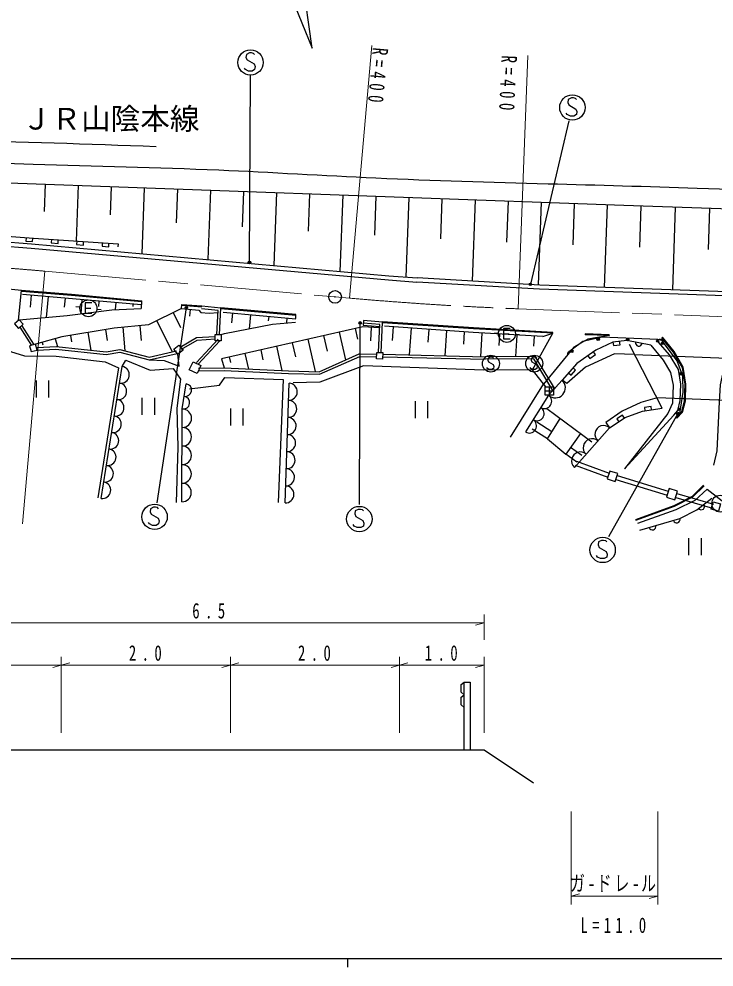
# Model space of a CAD drawing. Units: millimetres, scale not verified. Extents: x 40000 to 680000, y 20000 to 380000.
# Drawn here: x 129147 to 211355, y 204000 to 316145 of the extents above; entities that cross this region are included whole.
import ezdxf
from ezdxf.enums import TextEntityAlignment as Align

# ---------------------------------------------------------------- set-up
doc = ezdxf.new("R2010")
doc.units = ezdxf.units.MM
doc.header["$LTSCALE"] = 1000
doc.linetypes.add('CHAIN', pattern=[18.5, 12, -1.5, 3.5, -1.5])
for name, color, linetype, lineweight in [('M-BGD', 7, 'Continuous', 25), ('M-BMK', 2, 'CHAIN', 13), ('M-BMK-ROW', 30, 'Continuous', 25), ('M-BMK-SRVR', 3, 'Continuous', 25), ('M-STR-HTXT', 7, 'Continuous', 13), ('M-STR-STRC', 7, 'Continuous', 25), ('M-TTL-BAND', 7, 'Continuous', 25)]:
    doc.layers.add(name, color=color, linetype=linetype, lineweight=lineweight)
doc.layers.add('M-BMK-HTXT', color=7, linetype='Continuous')
doc.styles.add('ＭＳ ゴシック', font='')
doc.styles.get('ＭＳ ゴシック').set_extended_font_data('MS Gothic')

msp = doc.modelspace()

# ---------------------------------------------------------------- linework, layer by layer
at = {"layer": 'M-BGD'}
for p, q in [((132241, 296616), (132121, 293370)), ((136152, 296473), (135909, 289862)), ((140063, 296329), (139939, 292965)), ((143974, 296185), (143687, 288382)), ((147885, 296041), (147738, 292038)), ((151796, 295898), (151494, 287685)), ((155707, 295754), (155552, 291545)), ((159618, 295610), (159301, 286988)), ((163529, 295466), (163367, 291053)), ((167440, 295323), (167108, 286290)), ((171351, 295179), (171182, 290560)), ((175262, 295035), (174916, 285620)), ((179174, 294891), (178999, 290130)), ((183085, 294747), (182731, 285139)), ((186996, 294604), (186818, 289757)), ((190907, 294460), (190547, 284680)), ((194818, 294316), (194638, 289426)), ((198729, 294172), (198370, 284396)), ((202715, 294032), (202549, 289142)), ((206775, 293894), (206443, 284106)), ((210836, 293756), (210670, 288859)), ((140896, 289530), (140842, 289178)), ((143623, 282329), (129575, 283566)), ((130578, 283478), (130454, 282073)), ((132585, 283301), (132368, 280842)), ((134592, 283124), (134499, 282070)), ((136599, 282948), (136450, 281264)), ((138606, 282771), (138551, 282152)), ((143659, 282785), (143596, 281908)), ((136368, 282039), (135872, 282099)), ((136961, 281919), (137641, 281919)), ((138357, 281835), (138856, 281793)), ((140612, 282594), (140539, 281766)), ((142619, 282417), (142595, 282139)), ((148380, 281894), (148419, 282360)), ((150770, 282057), (148414, 282243)), ((150778, 282157), (148422, 282343)), ((149392, 281793), (149315, 281008)), ((161891, 281071), (153033, 281856)), ((161900, 281171), (153042, 281956)), ((145436, 280441), (147255, 276755)), ((147399, 281409), (148270, 279643)), ((153311, 281456), (161906, 280676)), ((154386, 281358), (154282, 280213)), ((156535, 281164), (156383, 279494)), ((158683, 280969), (158636, 280445)), ((160832, 280774), (160779, 280186)), ((161904, 280696), (161897, 281190)), ((129252, 279676), (130614, 277523)), ((129506, 279836), (130867, 277684)), ((139376, 279402), (139593, 278107)), ((141420, 279670), (141683, 276879)), ((143443, 279861), (143609, 278097)), ((168895, 279531), (169179, 278277)), ((170816, 279683), (170722, 278090)), ((182896, 279503), (172136, 280205)), ((182903, 279603), (172142, 280304)), ((182870, 279053), (172369, 279806)), ((173419, 279730), (173302, 278099)), ((175519, 279580), (175293, 276414)), ((177620, 279430), (177510, 277896)), ((179720, 279279), (179507, 276309)), ((192272, 278977), (182897, 279503)), ((192277, 279077), (182903, 279603)), ((133442, 278316), (133707, 277384)), ((135248, 278709), (135376, 277948)), ((137312, 279055), (137665, 276950)), ((150125, 275523), (152699, 278275)), ((153072, 278837), (153438, 278923)), ((163317, 278267), (164187, 274427)), ((165176, 278689), (165592, 276853)), ((167036, 279110), (167785, 275805)), ((181820, 279129), (181717, 277693)), ((191118, 278565), (182870, 279053)), ((183901, 278992), (183736, 276204)), ((185862, 278931), (185362, 278953)), ((185963, 278870), (185884, 277535)), ((186461, 278888), (187141, 278888)), ((187860, 278854), (188360, 278836)), ((188025, 278748), (187875, 276214)), ((189885, 274634), (192272, 278977)), ((190087, 278626), (190016, 277427)), ((196443, 278273), (194791, 277309)), ((196097, 278884), (196094, 278784)), ((198960, 278688), (196094, 278784)), ((198963, 278788), (196097, 278884)), ((198960, 278688), (196443, 278273)), ((198963, 278788), (198960, 278688)), ((198963, 278788), (198960, 278688)), ((203870, 277563), (201054, 278128)), ((204990, 278198), (204690, 278212)), ((205265, 278488), (205187, 278426)), ((131895, 277878), (131974, 277600)), ((150344, 275318), (152918, 278070)), ((157739, 277003), (158006, 275823)), ((159598, 277425), (160250, 274550)), ((161458, 277846), (161839, 276163)), ((194791, 277309), (191202, 272945)), ((205239, 270106), (201348, 277640)), ((203870, 277563), (205333, 275771)), ((206102, 276433), (204787, 277919)), ((205389, 277878), (205209, 278118)), ((153091, 275950), (153422, 274875)), ((154020, 276160), (154171, 275496)), ((155880, 276582), (156298, 274738)), ((172169, 276192), (184277, 275890)), ((172177, 276492), (184284, 276190)), ((190204, 276230), (184275, 276190)), ((190036, 275929), (184277, 275890)), ((192302, 272206), (190036, 275929)), ((192558, 272362), (190204, 276230)), ((194439, 276975), (194196, 276799)), ((199589, 276517), (196163, 274953)), ((201946, 276441), (199589, 276517)), ((201946, 276441), (218989, 275805)), ((207135, 274690), (206102, 276433)), ((138853, 259432), (141367, 275034)), ((196163, 274953), (193947, 273043)), ((205333, 275771), (206190, 274323)), ((189885, 274634), (184125, 274595)), ((191469, 272646), (189885, 274634)), ((206190, 274323), (206512, 272811)), ((207424, 272947), (207135, 274690)), ((131162, 273376), (131162, 271376)), ((132682, 271376), (132682, 273376)), ((160624, 258901), (161085, 273060)), ((187285, 266683), (191202, 272945)), ((193947, 273043), (193392, 273411)), ((206512, 272811), (206431, 270716)), ((207332, 271008), (207424, 272947)), ((143681, 271330), (143680, 269330)), ((145200, 269329), (145201, 271329)), ((175999, 270940), (175998, 268940)), ((177518, 268939), (177519, 270939)), ((202686, 270770), (200477, 269739)), ((204624, 271316), (202686, 270770)), ((215904, 270920), (204624, 271316)), ((206431, 270716), (205902, 269471)), ((207087, 269839), (207332, 271008)), ((154155, 270050), (154154, 268050)), ((155674, 268050), (155675, 270050)), ((191587, 270066), (196899, 266128)), ((200477, 269739), (198576, 268421)), ((205902, 269471), (200757, 262928)), ((200757, 262928), (206593, 269266)), ((206593, 269266), (207087, 269839)), ((207349, 269680), (207396, 269976)), ((192179, 267326), (190396, 268459)), ((191643, 266482), (193173, 268890)), ((198576, 268421), (199000, 267797)), ((206880, 269005), (206951, 268935)), ((191643, 266482), (189860, 267615)), ((195581, 267105), (193811, 264659)), ((194849, 263103), (199000, 267797)), ((191643, 266482), (193811, 264659)), ((147922, 265491), (147759, 258944)), ((195707, 264521), (194397, 265469)), ((195121, 263711), (193811, 264659)), ((195107, 263847), (198961, 262428)), ((194934, 263378), (198788, 261959)), ((199739, 261654), (205802, 259825)), ((199883, 262133), (205947, 260304)), ((210561, 260513), (209100, 259168)), ((210561, 260513), (215490, 256676)), ((206817, 259544), (211171, 258289)), ((209100, 259168), (206844, 258067)), ((206956, 260024), (211309, 258770)), ((206844, 258067), (202313, 256473)), ((208340, 254714), (208340, 252714)), ((209860, 252714), (209860, 254714))]:
    msp.add_line(p, q, dxfattribs=at)
for points in [[(66607, 297167), (90687, 297778), (122463, 296976), (200685, 294101), (253470, 292311), (293765, 290996)], [(86543, 290818), (90572, 290872), (94621, 291006), (98646, 291029), (102621, 290968), (106646, 290881), (110632, 290754), (114642, 290570), (118636, 290384), (122609, 290147), (126597, 289857), (130623, 289549), (172882, 285774), (176243, 285519)], [(86550, 290318), (90588, 290372), (94631, 290506), (98639, 290529), (102610, 290468), (106630, 290381), (110610, 290254), (114618, 290070), (118607, 289885), (122573, 289648), (126559, 289358), (130582, 289051), (172844, 285276), (176206, 285021)], [(110893, 291516), (120880, 290982), (130860, 290199), (140896, 289530)], [(129997, 290267), (129965, 289868), (130763, 289806), (130794, 290205)], [(132996, 290057), (132970, 289658), (133768, 289604), (133794, 290004)], [(135996, 289857), (135970, 289457), (136768, 289404), (136795, 289803)], [(138997, 289656), (138970, 289257), (139768, 289204), (139795, 289603)], [(272700, 281231), (190712, 284170), (176206, 285021)], [(272718, 281731), (190736, 284669), (176235, 285520)], [(129102, 280516), (129463, 284011), (127123, 284247)], [(143653, 282670), (135348, 283441), (129456, 283911)], [(143662, 282769), (135356, 283541), (129463, 284011)], [(129160, 280568), (134864, 281056), (140128, 281747), (143596, 281908)], [(148380, 281894), (144454, 279957), (140408, 279575), (134216, 278536), (131122, 277658)], [(137761, 282559), (136961, 282559), (136961, 281359), (137761, 281359)], [(148380, 281894), (150405, 281692), (150674, 281440), (151628, 281345), (152705, 281417)], [(152557, 278853), (152720, 281671), (150750, 281858)], [(152856, 278835), (153036, 281943), (150778, 282157)], [(169877, 280492), (169851, 279942), (171811, 279772)], [(171974, 276702), (172137, 280274), (169880, 280471)], [(171807, 279624), (169825, 279742), (153091, 275950)], [(153438, 278923), (159148, 280030), (161856, 280290)], [(171674, 276716), (171825, 280000), (169854, 280172)], [(187261, 279528), (186461, 279528), (186460, 278328), (187260, 278328)], [(119937, 278126), (121191, 278714), (127592, 278725), (128157, 276820), (129786, 276295), (133542, 276246), (139362, 275590), (140934, 274876), (138461, 259495)], [(148205, 277336), (150143, 278456), (152326, 278592)], [(148355, 277076), (150232, 278161), (152344, 278293)], [(191118, 278565), (192272, 278977), (192277, 279077)], [(201054, 278128), (199397, 277908), (197374, 276973), (195112, 275372), (193392, 273411)], [(204690, 278212), (198076, 278524), (195832, 277983), (194439, 276975)], [(204829, 278208), (204861, 278232), (204921, 278252), (204979, 278258), (205049, 278248), (205103, 278226), (205161, 278182), (205209, 278118)], [(204990, 278198), (205070, 278194), (205119, 278182), (205178, 278149), (205216, 278117), (205245, 278076), (205272, 278015), (205279, 277964), (205278, 277934)], [(206880, 269005), (207533, 269672), (207864, 270974), (207921, 272956), (207615, 274935), (206548, 276735), (205187, 278426)], [(206951, 268935), (207624, 269621), (207963, 270960), (208022, 272962), (207711, 274969), (206630, 276792), (205265, 278488)], [(131286, 277280), (133533, 277403), (139466, 276752), (141079, 277036), (144563, 276128), (147797, 276881)], [(131302, 276980), (133525, 277102), (139476, 276449), (141067, 276729), (144559, 275819), (147865, 276589)], [(199397, 277908), (199450, 277512), (200243, 277617), (200190, 278014)], [(207396, 269976), (207715, 271981), (207683, 273905), (207004, 275719), (205389, 277878)], [(215316, 278079), (213720, 276493), (212474, 274687), (212078, 272880), (211965, 270845), (211676, 265056), (211303, 263347)], [(144559, 275819), (146321, 275739), (148103, 275084), (147955, 276479)], [(150367, 274828), (153422, 274875), (161035, 274512), (164649, 274415), (169396, 276520), (171455, 276482)], [(150372, 274528), (153417, 274575), (161027, 274212), (164709, 274113), (169457, 276219), (171450, 276182)], [(194100, 276421), (194076, 276453), (194058, 276513), (194052, 276571), (194064, 276641), (194087, 276695), (194132, 276752), (194196, 276799)], [(196444, 276314), (196675, 275988), (197328, 276450), (197097, 276777)], [(141365, 275037), (141802, 275774), (144658, 274605), (147388, 274818), (148260, 273557), (147828, 270113), (147922, 265491)], [(184125, 274595), (169903, 275112), (164716, 273178), (161574, 273122)], [(194148, 274273), (194449, 274009), (194976, 274611), (194676, 274875)], [(149327, 272376), (152859, 272823), (153491, 273723), (160396, 273482), (159822, 258932)], [(148429, 259033), (148466, 270015), (148924, 272989)], [(193392, 273411), (191760, 271638), (189046, 267299)], [(203966, 269907), (203904, 270302), (203114, 270179), (203176, 269784)], [(199000, 267797), (200863, 268999), (202890, 269739), (205239, 270106)], [(200754, 268929), (200537, 269265), (199865, 268831), (200082, 268495)], [(207349, 269680), (207336, 269601), (207319, 269553), (207279, 269499), (207244, 269464), (207199, 269441), (207135, 269420), (207084, 269418), (207055, 269423)], [(210128, 260988), (208763, 259660), (206591, 258560), (202048, 256918)], [(210198, 260917), (208822, 259577), (206631, 258468), (202082, 256824)], [(202563, 255667), (207318, 257042), (209326, 258078), (211079, 259472)], [(181802, 234703), (181442, 235003), (181442, 235903), (181802, 236203), (181442, 236503), (181442, 237403), (181802, 237703)], [(181802, 229703), (181802, 237703), (182502, 237703), (182502, 229703)], [(124152, 229703), (134152, 229703), (154152, 229703), (174152, 229703), (184152, 229703), (189998, 225806)]]:
    msp.add_lwpolyline(points, dxfattribs=at)
for points in [[(129160, 280568), (128602, 280068), (129087, 279527), (129644, 280027)], [(153077, 278071), (152346, 278066), (152341, 278832), (153072, 278837)], [(131122, 277658), (130410, 277469), (130590, 276791), (131302, 276980)], [(148548, 276963), (147955, 276479), (147457, 277089), (148049, 277573)], [(172161, 275915), (171443, 275936), (171465, 276710), (172183, 276689)], [(150215, 274195), (149275, 274638), (149731, 275607), (150671, 275164)], [(199960, 262367), (199023, 262663), (198733, 261743), (199670, 261448)], [(207049, 260309), (206046, 260619), (205727, 259587), (206729, 259276)], [(211879, 257917), (211021, 258151), (211264, 259041), (212122, 258807)]]:
    msp.add_lwpolyline(points, close=True, dxfattribs=at)
for centre, radius in [((137361, 281919), 1000), ((186861, 278888), 1000), ((197647, 278266), 150), ((197647, 278266), 90), ((197647, 278266), 30), ((201138, 278229), 150), ((201138, 278229), 90), ((201138, 278229), 30), ((204683, 278062), 150), ((204683, 278062), 90), ((194527, 276853), 150), ((204683, 278062), 30), ((205268, 277788), 150), ((205268, 277788), 90), ((205268, 277788), 30), ((194527, 276853), 90), ((194527, 276853), 30), ((207424, 274170), 150), ((207424, 274170), 90), ((207424, 274170), 30), ((207248, 270000), 150), ((207248, 270000), 90), ((207248, 270000), 30)]:
    msp.add_circle(centre, radius, dxfattribs=at)
for centre, radius, start, end in [((202462, 277846), 400, 168.64049, 348.64049), ((141210, 274059), 988, 260.84294, 80.84294), ((140896, 272108), 988, 260.84294, 80.84294), ((148809, 272246), 752, 261.25066, 81.25066), ((161052, 272049), 1012, 268.13634, 88.13634), ((192576, 272524), 1205, 227.38032, 47.38032), ((148581, 270758), 752, 261.25066, 81.25066), ((191308, 270915), 853, 237.97462, 57.97462), ((140582, 270158), 988, 260.84294, 80.84294), ((160986, 270026), 1012, 268.13634, 88.13634), ((140267, 268208), 988, 260.84294, 80.84294), ((148462, 268917), 1098, 269.80683, 89.80683), ((190403, 269468), 853, 237.97462, 57.97462), ((160920, 268003), 1012, 268.13634, 88.13634), ((189499, 268022), 853, 237.97462, 57.97462), ((198309, 267014), 1044, 48.5114, 228.5114), ((139953, 266258), 988, 260.84294, 80.84294), ((148455, 266720), 1098, 269.80683, 89.80683), ((160855, 265980), 1012, 268.13634, 88.13634), ((196925, 265450), 1044, 48.5114, 228.5114), ((139639, 264308), 988, 260.84294, 80.84294), ((148448, 264524), 1098, 269.80683, 89.80683), ((160789, 263957), 1012, 268.13634, 88.13634), ((195541, 263885), 1044, 48.5114, 228.5114), ((139324, 262358), 988, 260.84294, 80.84294), ((148440, 262327), 1098, 269.80683, 89.80683), ((160723, 261935), 1012, 268.13634, 88.13634), ((139010, 260407), 988, 260.84294, 80.84294), ((148433, 260131), 1098, 269.80683, 89.80683), ((160657, 259912), 1012, 268.13634, 88.13634), ((209847, 258492), 400, 218.49118, 38.49118), ((206934, 256931), 400, 196.11927, 16.11927), ((204076, 256105), 400, 196.11927, 16.11927)]:
    msp.add_arc(centre, radius, start, end, dxfattribs=at)
for points, knots in [([(66546, 301991), (76316, 302073), (86086, 302155), (95856, 302136), (104320, 302120), (112785, 302028), (121248, 301829), (129285, 301639), (137320, 301354), (145355, 301068)], [0, 0, 0, 0, 1, 1, 1, 2, 2, 2, 3, 3, 3, 3]), ([(66549, 299892), (73410, 300042), (80270, 300192), (87130, 300165), (91122, 300149), (95114, 300073), (99106, 299993), (103769, 299899), (108433, 299800), (113095, 299650), (119004, 299452), (124911, 299172), (130821, 298967), (138144, 298715), (145472, 298591), (152793, 298283), (158987, 298018), (165175, 297628), (171368, 297345), (178151, 297037), (184939, 296848), (191727, 296661), (197607, 296496), (203488, 296340), (209368, 296148), (216410, 295920), (223450, 295633), (230491, 295379), (237192, 295138), (243894, 294925), (250595, 294695), (256844, 294481), (263092, 294252), (269340, 294012), (277166, 293711), (284991, 293392), (292817, 293073)], [0, 0, 0, 0, 1, 1, 1, 2, 2, 2, 3, 3, 3, 4, 4, 4, 5, 5, 5, 6, 6, 6, 7, 7, 7, 8, 8, 8, 9, 9, 9, 10, 10, 10, 11, 11, 11, 12, 12, 12, 12])]:
    msp.add_open_spline(points, degree=3, knots=knots, dxfattribs=at)
at = {"layer": 'M-BMK'}
for points in [[(132191, 286313), (166531, 283274), (168253, 283122)], [(188174, 281859), (266425, 278856), (270104, 278715)]]:
    msp.add_lwpolyline(points, dxfattribs=at)
for centre, start, end in [((96931, -112130), 84.94293, 91.5238), ((203512, 681565), 264.94293, 267.80243)]:
    msp.add_arc(centre, 400000, start, end, dxfattribs=at)
at = {"layer": 'M-BMK-ROW'}
for p, q in [((191868, 272646), (191868, 271646)), ((191368, 272146), (192368, 272146))]:
    msp.add_line(p, q, dxfattribs=at)
msp.add_lwpolyline([(191368, 271646), (191368, 272646), (192368, 272646), (192368, 271646)], close=True, dxfattribs=at)
at = {"layer": 'M-BMK-SRVR'}
msp.add_line((157454, 328461), (163812, 312695), dxfattribs=at)
msp.add_lwpolyline([(163812, 312695), (162675, 320862), (160446, 321042), (158217, 321221)], dxfattribs=at)
for radius in [750, 30]:
    msp.add_circle((166531, 283274), radius, dxfattribs=at)
at = {"layer": 'M-STR-HTXT'}
for p, q in [((170898, 313005), (168253, 283122)), ((188174, 281859), (189325, 311837)), ((132191, 286313), (129546, 256430)), ((184152, 245703), (184152, 242703)), ((119152, 244703), (184152, 244703)), ((184152, 244703), (183152, 244423)), ((134152, 240703), (134152, 231703)), ((154152, 240703), (154152, 231703)), ((174152, 240703), (174152, 231703)), ((184152, 240703), (184152, 231703)), ((119152, 239703), (134152, 239703)), ((134152, 239703), (133152, 239423)), ((134152, 239703), (135152, 239983)), ((134152, 239703), (154152, 239703)), ((154152, 239703), (153152, 239423)), ((154152, 239703), (155152, 239983)), ((154152, 239703), (174152, 239703)), ((174152, 239703), (173152, 239423)), ((174152, 239703), (175152, 239983)), ((174152, 239703), (184152, 239703)), ((184152, 239703), (183152, 239423)), ((194439, 222382), (194439, 211382)), ((204690, 211382), (204690, 222382)), ((194439, 212382), (195439, 212662)), ((194439, 212382), (204690, 212382)), ((204690, 212382), (203690, 212102))]:
    msp.add_line(p, q, dxfattribs=at)
at = {"layer": 'M-STR-STRC'}
for p, q in [((156415, 287340), (156522, 309439)), ((194184, 304105), (189635, 284761)), ((145503, 258890), (148949, 281986)), ((169430, 258708), (169507, 280192)), ((207077, 269472), (198861, 254880))]:
    msp.add_line(p, q, dxfattribs=at)
for points in [[(157018, 311958), (156898, 312078), (156658, 312138), (156418, 312138), (156058, 311958), (155998, 311598), (156118, 311298), (156958, 310818), (157078, 310518), (157018, 310158), (156718, 309978), (156298, 309978), (155938, 310158), (155818, 310338)], [(195082, 306632), (194962, 306752), (194722, 306812), (194482, 306812), (194122, 306632), (194062, 306272), (194182, 305972), (195022, 305492), (195142, 305192), (195082, 304832), (194782, 304652), (194362, 304652), (194002, 304833), (193882, 305013)], [(185287, 276013), (185207, 276093), (185047, 276133), (184887, 276133), (184647, 276013), (184607, 275773), (184687, 275573), (185247, 275253), (185327, 275053), (185287, 274813), (185087, 274693), (184807, 274693), (184567, 274813), (184487, 274933)], [(190413, 276016), (190333, 276096), (190173, 276136), (190013, 276136), (189773, 276016), (189732, 275776), (189812, 275576), (190372, 275256), (190452, 275056), (190412, 274816), (190212, 274696), (189932, 274696), (189692, 274816), (189612, 274936)], [(145667, 258218), (145547, 258338), (145307, 258398), (145067, 258398), (144707, 258218), (144647, 257858), (144767, 257558), (145607, 257078), (145727, 256778), (145667, 256418), (145367, 256238), (144947, 256238), (144587, 256418), (144467, 256598)], [(169882, 257955), (169762, 258075), (169522, 258135), (169282, 258135), (168922, 257955), (168862, 257595), (168982, 257295), (169822, 256815), (169942, 256515), (169882, 256155), (169582, 255975), (169162, 255975), (168802, 256155), (168682, 256335)], [(198661, 254291), (198541, 254412), (198301, 254472), (198061, 254472), (197701, 254292), (197641, 253932), (197761, 253632), (198601, 253152), (198721, 252851), (198661, 252491), (198361, 252312), (197941, 252312), (197581, 252492), (197461, 252672)]]:
    msp.add_lwpolyline(points, dxfattribs=at)
for centre, radius in [((156538, 310998), 1500), ((194602, 305672), 1500), ((156415, 287340), 150), ((156415, 287340), 90), ((156415, 287340), 30), ((189635, 284761), 150), ((189635, 284761), 90), ((189635, 284761), 30), ((148949, 281986), 150), ((148949, 281986), 90), ((148949, 281986), 30), ((169507, 280192), 150), ((169507, 280192), 90), ((169507, 280192), 30), ((184967, 275373), 1000), ((190092, 275376), 1000), ((207077, 269472), 150), ((207077, 269472), 90), ((207077, 269472), 30), ((212094, 258815), 1000), ((145187, 257258), 1500), ((169402, 256995), 1500), ((198181, 253332), 1500)]:
    msp.add_circle(centre, radius, dxfattribs=at)
at = {"layer": 'M-TTL-BAND'}
for p, q in [((40000, 205000), (579000, 205000)), ((168000, 205000), (168000, 204000))]:
    msp.add_line(p, q, dxfattribs=at)

# ---------------------------------------------------------------- texts
at = {"layer": 'M-BMK-HTXT', "style": 'ＭＳ ゴシック'}
msp.add_text('ＪＲ山陰本線', height=2566, dxfattribs=at).set_placement((129493, 302289), align=Align.BOTTOM_LEFT)
at = {"layer": 'M-STR-HTXT', "char_height": 1833, "attachment_point": 7, "style": 'ＭＳ ゴシック'}
for insert, rotation in [((170977, 312814), 264.9), ((186215, 311866), 267.3)]:
    msp.add_mtext('\\T1.61;\\W0.7;R=400', dxfattribs=dict(at, insert=insert, rotation=rotation))
for s, insert in [('\\T1.73;\\W0.7;6.5', (149644, 245203)), ('\\T1.73;\\W0.7;2.0', (142144, 240203)), ('\\T1.73;\\W0.7;2.0', (162144, 240203)), ('\\T1.73;\\W0.7;1.0', (177144, 240203)), ('\\T1.2;\\W0.7;ガ-ドレ-ル', (194332, 212882)), ('\\T1.58;\\W0.7;L=11.0', (195557, 208008))]:
    msp.add_mtext(s, dxfattribs=dict(at, insert=insert))

doc.saveas('drawing.dxf')
